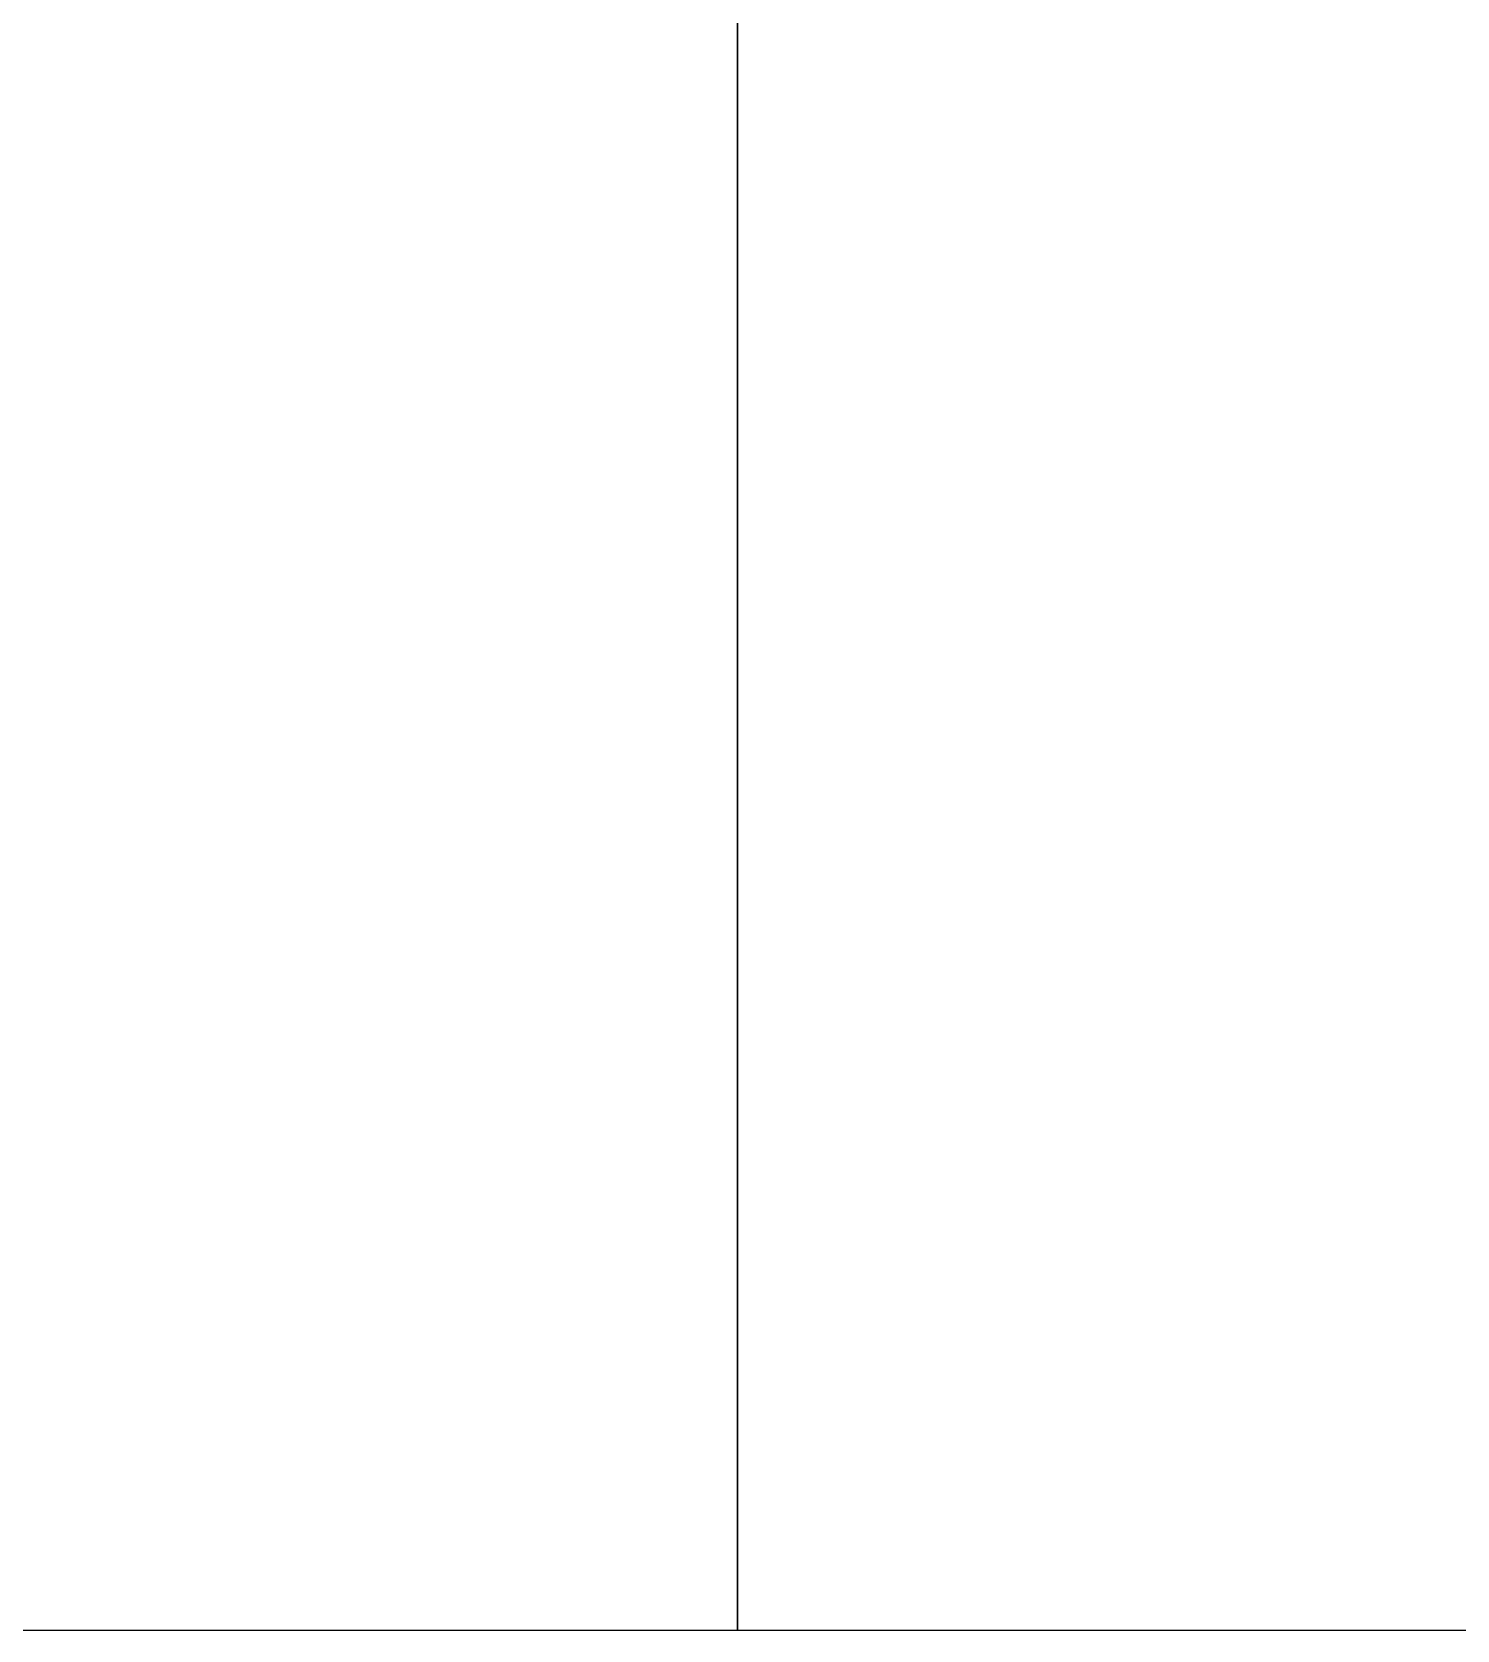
# Model space of a CAD drawing. Extents: x 0 to 4200, y -1400 to 2100.
# Drawn here: x 936 to 1873, y 0 to 1050 of the extents above; entities that cross this region are included whole.
import ezdxf

# ---------------------------------------------------------------- set-up
doc = ezdxf.new("R2010")
doc.units = 0
doc.header["$MEASUREMENT"] = 0

msp = doc.modelspace()

# ---------------------------------------------------------------- linework, layer by layer
for points in [[(0.00022207, 0.0001), (1400, 0.0001), (1400, 1400), (0.00022207, 1400)], [(1400, 0.0001), (2800, 0.0001), (2800, 1400), (1400, 1400)]]:
    msp.add_lwpolyline(points, close=True)

doc.saveas('drawing.dxf')
